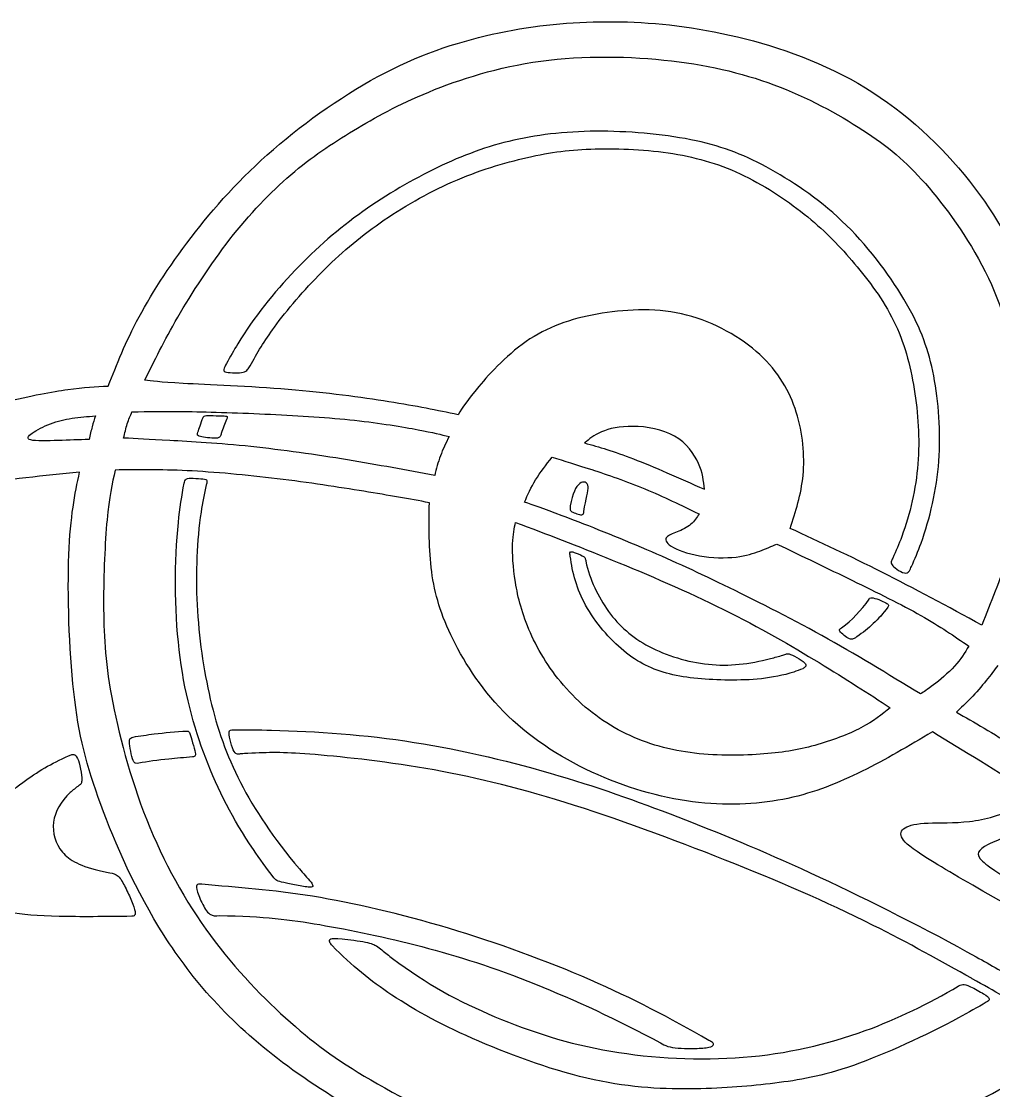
# Model space of a CAD drawing. Header units: millimetres. Extents: x -133 to 101, y -125 to 127.
# Drawn here: x -52.04 to -26.29, y -57.85 to -29.54 of the extents above; entities that cross this region are included whole.
import ezdxf

# ---------------------------------------------------------------- set-up
doc = ezdxf.new("R2010")
doc.units = ezdxf.units.MM
doc.header["$MEASUREMENT"] = 0
doc.layers.add('DV1_Layer_1', color=7, linetype='Continuous')

msp = doc.modelspace()

# ---------------------------------------------------------------- linework, layer by layer
at = {"layer": 'DV1_Layer_1', "color": 5, "linetype": 'Continuous'}
for points, knots in [([(-49.738, -39.195), (-49.511, -38.62), (-49.285, -38.044), (-48.552, -36.683), (-48.046, -35.899), (-47.431, -35.114), (-46.816, -34.329), (-46.092, -33.544), (-45.199, -32.789), (-44.304, -32.035), (-43.24, -31.311), (-42.207, -30.801), (-41.173, -30.29), (-40.17, -29.994), (-39.207, -29.806), (-38.243, -29.619), (-37.318, -29.54), (-36.355, -29.549), (-35.391, -29.558), (-34.388, -29.654), (-33.285, -29.902), (-32.181, -30.151), (-30.978, -30.552), (-29.892, -31.18), (-28.806, -31.808), (-27.838, -32.663), (-27.075, -33.592), (-26.311, -34.52), (-25.753, -35.523), (-24.977, -37.381), (-24.759, -38.236), (-24.667, -39.3), (-24.576, -40.364), (-24.611, -41.637), (-24.785, -42.71), (-24.96, -43.783), (-25.274, -44.655), (-25.47, -45.165), (-25.666, -45.676), (-25.745, -45.824), (-25.823, -45.972)], [7.5405405, 7.5405405, 7.5405405, 7.5405405, 7.5675676, 7.5675676, 7.5945946, 7.5945946, 7.5945946, 7.6216216, 7.6216216, 7.6216216, 7.6486486, 7.6486486, 7.6486486, 7.6756757, 7.6756757, 7.6756757, 7.7027027, 7.7027027, 7.7027027, 7.7297297, 7.7297297, 7.7297297, 7.7567568, 7.7567568, 7.7567568, 7.7837838, 7.7837838, 7.7837838, 7.8108108, 7.8108108, 7.8378378, 7.8378378, 7.8378378, 7.8648649, 7.8648649, 7.8648649, 7.8918919, 7.8918919, 7.8918919, 7.9189189, 7.9189189, 7.9189189, 7.9189189]), ([(-48.77, -39.038), (-48.517, -38.524), (-48.264, -38.009), (-47.523, -36.736), (-47.034, -35.977), (-46.515, -35.31), (-45.997, -34.643), (-45.447, -34.067), (-44.902, -33.6), (-44.357, -33.134), (-43.816, -32.776), (-43.243, -32.429), (-42.67, -32.081), (-42.064, -31.744), (-41.25, -31.41), (-40.435, -31.076), (-39.413, -30.745), (-37.149, -30.437), (-35.908, -30.46), (-34.824, -30.586), (-33.741, -30.712), (-32.815, -30.942), (-31.947, -31.282), (-31.079, -31.622), (-30.27, -32.073), (-29.634, -32.499), (-28.998, -32.924), (-28.536, -33.326), (-28.003, -33.949), (-27.471, -34.573), (-26.87, -35.419), (-25.997, -37.25), (-25.727, -38.236), (-25.609, -39.217), (-25.492, -40.198), (-25.527, -41.175), (-25.596, -41.925), (-25.666, -42.675), (-25.771, -43.199), (-25.945, -43.761), (-26.12, -44.324), (-26.364, -44.926), (-26.608, -45.527)], [1, 1, 1, 1, 1.0333333, 1.0333333, 1.0666667, 1.0666667, 1.0666667, 1.1, 1.1, 1.1, 1.1333333, 1.1333333, 1.1333333, 1.1666667, 1.1666667, 1.1666667, 1.2, 1.2, 1.2333333, 1.2333333, 1.2333333, 1.2666667, 1.2666667, 1.2666667, 1.3, 1.3, 1.3, 1.3333333, 1.3333333, 1.3333333, 1.3666667, 1.3666667, 1.4, 1.4, 1.4, 1.4333333, 1.4333333, 1.4333333, 1.4666667, 1.4666667, 1.4666667, 1.5, 1.5, 1.5, 1.5]), ([(-28.471, -43.976), (-28.381, -43.78), (-28.295, -43.572), (-28.217, -43.356), (-27.977, -42.693), (-27.803, -41.951), (-27.746, -41.18), (-27.69, -40.408), (-27.751, -39.605), (-28.012, -38.245), (-28.213, -37.686), (-28.597, -37.019), (-28.98, -36.352), (-29.547, -35.576), (-30.188, -34.943), (-30.829, -34.311), (-31.545, -33.823), (-32.194, -33.461), (-32.844, -33.099), (-33.428, -32.863), (-34.174, -32.702), (-34.92, -32.541), (-36.734, -32.366), (-38.286, -32.523), (-38.997, -32.685), (-39.708, -32.846), (-40.354, -33.09), (-41.016, -33.408), (-41.679, -33.727), (-42.36, -34.119), (-42.996, -34.573), (-43.633, -35.026), (-44.226, -35.541), (-44.789, -36.13), (-45.351, -36.718), (-45.883, -37.381), (-46.306, -38.075), (-46.412, -38.248), (-46.51, -38.422), (-46.603, -38.599)], [1, 1, 1, 1, 1.133333, 1.133333, 1.133333, 1.2, 1.2, 1.2, 1.266667, 1.266667, 1.333333, 1.333333, 1.333333, 1.4, 1.4, 1.4, 1.466667, 1.466667, 1.466667, 1.533333, 1.533333, 1.533333, 1.6, 1.666667, 1.666667, 1.666667, 1.733333, 1.733333, 1.733333, 1.8, 1.8, 1.8, 1.866667, 1.866667, 1.866667, 1.933333, 1.933333, 1.933333, 2, 2, 2, 2]), ([(-45.98, -38.662), (-45.799, -38.319), (-45.602, -37.999), (-45.338, -37.638), (-45.002, -37.181), (-44.557, -36.657), (-44.086, -36.182), (-43.615, -35.707), (-43.118, -35.279), (-42.538, -34.874), (-41.958, -34.468), (-41.295, -34.084), (-40.62, -33.788), (-39.944, -33.491), (-39.255, -33.282), (-38.64, -33.142), (-38.025, -33.003), (-37.484, -32.933), (-36.843, -32.916), (-36.202, -32.898), (-35.461, -32.933), (-34.785, -33.042), (-34.109, -33.151), (-33.498, -33.334), (-32.295, -33.919), (-31.702, -34.32), (-31.217, -34.717), (-30.733, -35.114), (-30.358, -35.506), (-29.979, -35.955), (-29.6, -36.404), (-29.216, -36.91), (-28.941, -37.468), (-28.666, -38.027), (-28.501, -38.637), (-28.396, -39.278), (-28.291, -39.919), (-28.248, -40.591), (-28.3, -41.254), (-28.352, -41.917), (-28.501, -42.571), (-28.727, -43.181), (-28.8, -43.376), (-28.881, -43.567), (-28.966, -43.751)], [3, 3, 3, 3, 3.125, 3.125, 3.125, 3.1875, 3.1875, 3.1875, 3.25, 3.25, 3.25, 3.3125, 3.3125, 3.3125, 3.375, 3.375, 3.375, 3.4375, 3.4375, 3.4375, 3.5, 3.5, 3.5, 3.5625, 3.5625, 3.625, 3.625, 3.625, 3.6875, 3.6875, 3.6875, 3.75, 3.75, 3.75, 3.8125, 3.8125, 3.8125, 3.875, 3.875, 3.875, 3.9375, 3.9375, 3.9375, 4, 4, 4, 4]), ([(-31.684, -42.963), (-31.536, -42.518), (-31.388, -42.074), (-31.34, -41.555), (-31.292, -41.036), (-31.344, -40.443), (-31.518, -39.889), (-31.693, -39.335), (-31.989, -38.82), (-32.486, -38.362), (-32.984, -37.905), (-33.681, -37.503), (-34.423, -37.316), (-35.164, -37.128), (-35.949, -37.154), (-36.66, -37.268), (-37.371, -37.381), (-38.644, -37.782), (-39.621, -38.846), (-39.926, -39.208), (-40.231, -39.57), (-40.354, -39.762), (-40.476, -39.954)], [1.5666667, 1.5666667, 1.5666667, 1.5666667, 1.6, 1.6, 1.6, 1.6333333, 1.6333333, 1.6333333, 1.6666667, 1.6666667, 1.6666667, 1.7, 1.7, 1.7, 1.7333333, 1.7333333, 1.7333333, 1.7666667, 1.8, 1.8, 1.8, 1.8333333, 1.8333333, 1.8333333, 1.8333333]), ([(-46.603, -38.599), (-46.637, -38.659), (-46.671, -38.718), (-46.677, -38.758), (-46.684, -38.797), (-46.663, -38.817), (-46.609, -38.828), (-46.555, -38.839), (-46.468, -38.841), (-46.384, -38.842), (-46.3, -38.843), (-46.219, -38.843), (-46.163, -38.83), (-46.107, -38.817), (-46.075, -38.791), (-46.049, -38.761), (-46.022, -38.731), (-46.001, -38.696), (-45.98, -38.662)], [2, 2, 2, 2, 2.142857, 2.142857, 2.142857, 2.285714, 2.285714, 2.285714, 2.428571, 2.428571, 2.428571, 2.571429, 2.571429, 2.571429, 2.714286, 2.714286, 2.714286, 3, 3, 3, 3]), ([(-40.476, -39.954), (-41.025, -39.841), (-41.575, -39.727), (-42.307, -39.61), (-43.04, -39.492), (-43.956, -39.37), (-44.972, -39.287), (-45.988, -39.204), (-47.104, -39.16), (-47.754, -39.126), (-48.404, -39.091), (-48.587, -39.065), (-48.77, -39.038)], [0.8333333, 0.8333333, 0.8333333, 0.8333333, 0.8666667, 0.8666667, 0.8666667, 0.9, 0.9, 0.9, 0.9333333, 0.9333333, 0.9333333, 1, 1, 1, 1]), ([(-50.497, -41.472), (-51.439, -41.568), (-52.381, -41.664), (-53.362, -41.825), (-54.343, -41.986), (-55.364, -42.213), (-57.056, -42.667), (-57.727, -42.893), (-58.181, -43.024), (-58.634, -43.155), (-58.87, -43.19), (-59.018, -43.125), (-59.166, -43.059), (-59.227, -42.893), (-59.04, -42.649), (-58.852, -42.405), (-58.416, -42.082), (-57.753, -41.69), (-57.091, -41.297), (-56.201, -40.835), (-55.25, -40.464), (-54.3, -40.094), (-53.288, -39.815), (-52.52, -39.627), (-51.753, -39.44), (-51.23, -39.344), (-50.807, -39.287), (-50.384, -39.23), (-50.061, -39.213), (-49.738, -39.195)], [7.2702703, 7.2702703, 7.2702703, 7.2702703, 7.2972973, 7.2972973, 7.2972973, 7.3243243, 7.3243243, 7.3513514, 7.3513514, 7.3513514, 7.3783784, 7.3783784, 7.3783784, 7.4054054, 7.4054054, 7.4054054, 7.4324324, 7.4324324, 7.4324324, 7.4594595, 7.4594595, 7.4594595, 7.4864865, 7.4864865, 7.4864865, 7.5135135, 7.5135135, 7.5135135, 7.5405405, 7.5405405, 7.5405405, 7.5405405]), ([(-49.33, -40.571), (-49.3, -40.441), (-49.269, -40.31), (-49.233, -40.195), (-49.196, -40.079), (-49.152, -39.979), (-49.109, -39.879)], [1.4285714, 1.4285714, 1.4285714, 1.4285714, 1.5, 1.5, 1.5, 1.5714286, 1.5714286, 1.5714286, 1.5714286]), ([(-49.109, -39.879), (-48.678, -39.871), (-48.247, -39.862), (-47.633, -39.871), (-47.02, -39.879), (-46.223, -39.905), (-45.442, -39.942), (-44.661, -39.979), (-43.895, -40.027), (-43.214, -40.101), (-42.533, -40.175), (-41.937, -40.275), (-41.534, -40.351), (-41.132, -40.428), (-40.923, -40.48), (-40.714, -40.532)], [0.5714286, 0.5714286, 0.5714286, 0.5714286, 0.6428571, 0.6428571, 0.6428571, 0.7142857, 0.7142857, 0.7142857, 0.7857143, 0.7857143, 0.7857143, 0.8571429, 0.8571429, 0.8571429, 1, 1, 1, 1]), ([(-50.244, -40.61), (-50.51, -40.619), (-50.775, -40.628), (-51.062, -40.636), (-51.35, -40.645), (-51.659, -40.654), (-51.787, -40.623), (-51.915, -40.593), (-51.863, -40.523), (-51.748, -40.441), (-51.633, -40.358), (-51.454, -40.262), (-51.269, -40.193), (-51.084, -40.123), (-50.893, -40.079), (-50.693, -40.049), (-50.492, -40.019), (-50.283, -40.001), (-50.075, -39.984)], [0.2222222, 0.2222222, 0.2222222, 0.2222222, 0.3333333, 0.3333333, 0.3333333, 0.4444444, 0.4444444, 0.4444444, 0.5555556, 0.5555556, 0.5555556, 0.6666667, 0.6666667, 0.6666667, 0.7777778, 0.7777778, 0.7777778, 1, 1, 1, 1]), ([(-50.075, -39.984), (-50.105, -40.075), (-50.136, -40.166), (-50.164, -40.271), (-50.192, -40.375), (-50.218, -40.493), (-50.244, -40.61)], [1, 1, 1, 1, 1.1111111, 1.1111111, 1.1111111, 1.2222222, 1.2222222, 1.2222222, 1.2222222]), ([(-47.364, -40.42), (-47.345, -40.362), (-47.325, -40.304), (-47.305, -40.246), (-47.28, -40.174), (-47.254, -40.102), (-47.228, -40.03)], [3, 3, 3, 3, 3.333333, 3.333333, 3.333333, 4, 4, 4, 4]), ([(-47.228, -40.03), (-47.218, -40.011), (-47.208, -39.991), (-47.168, -39.982), (-47.127, -39.973), (-47.056, -39.975), (-46.96, -39.978), (-46.863, -39.98), (-46.741, -39.983), (-46.672, -39.988), (-46.602, -39.992), (-46.586, -39.998), (-46.584, -40.013), (-46.583, -40.028), (-46.595, -40.053), (-46.608, -40.078)], [0, 0, 0, 0, 0.166667, 0.166667, 0.166667, 0.333333, 0.333333, 0.333333, 0.5, 0.5, 0.5, 0.666667, 0.666667, 0.666667, 1, 1, 1, 1]), ([(-46.743, -40.448), (-46.752, -40.478), (-46.76, -40.509), (-46.776, -40.531), (-46.791, -40.552), (-46.813, -40.566), (-46.848, -40.573), (-46.882, -40.579), (-46.93, -40.58), (-46.996, -40.575), (-47.063, -40.57), (-47.149, -40.56), (-47.215, -40.548), (-47.28, -40.537), (-47.324, -40.524), (-47.348, -40.512), (-47.373, -40.5), (-47.378, -40.489), (-47.377, -40.473), (-47.376, -40.458), (-47.37, -40.439), (-47.364, -40.42)], [2, 2, 2, 2, 2.25, 2.25, 2.25, 2.375, 2.375, 2.375, 2.5, 2.5, 2.5, 2.625, 2.625, 2.625, 2.75, 2.75, 2.75, 2.875, 2.875, 2.875, 3, 3, 3, 3]), ([(-33.951, -41.929), (-33.973, -41.711), (-33.995, -41.494), (-34.221, -40.989), (-34.426, -40.702), (-34.741, -40.521), (-35.057, -40.341), (-35.483, -40.267), (-35.838, -40.262), (-36.192, -40.258), (-36.475, -40.323), (-36.678, -40.408), (-36.88, -40.493), (-37.002, -40.597), (-37.124, -40.702)], [0.25, 0.25, 0.25, 0.25, 0.375, 0.375, 0.5, 0.5, 0.5, 0.625, 0.625, 0.625, 0.75, 0.75, 0.75, 1, 1, 1, 1]), ([(-41.093, -41.563), (-41.837, -41.424), (-42.581, -41.285), (-43.403, -41.15), (-44.226, -41.015), (-45.127, -40.885), (-45.96, -40.798), (-46.793, -40.71), (-47.559, -40.667), (-48.11, -40.636), (-48.66, -40.606), (-48.995, -40.589), (-49.33, -40.571)], [1.1428571, 1.1428571, 1.1428571, 1.1428571, 1.2142857, 1.2142857, 1.2142857, 1.2857143, 1.2857143, 1.2857143, 1.3571429, 1.3571429, 1.3571429, 1.4285714, 1.4285714, 1.4285714, 1.4285714]), ([(-40.714, -40.532), (-40.797, -40.702), (-40.879, -40.871), (-40.942, -41.043), (-41.006, -41.215), (-41.049, -41.389), (-41.093, -41.563)], [1, 1, 1, 1, 1.0714286, 1.0714286, 1.0714286, 1.1428571, 1.1428571, 1.1428571, 1.1428571]), ([(-37.124, -40.702), (-36.741, -40.811), (-36.358, -40.919), (-35.829, -41.124), (-35.3, -41.328), (-34.626, -41.629), (-33.951, -41.929)], [1, 1, 1, 1, 1.125, 1.125, 1.125, 1.25, 1.25, 1.25, 1.25]), ([(-38.717, -42.268), (-38.63, -42.073), (-38.542, -41.877), (-38.421, -41.679), (-38.299, -41.481), (-38.142, -41.28), (-37.985, -41.08)], [1.76, 1.76, 1.76, 1.76, 1.8, 1.8, 1.8, 1.84, 1.84, 1.84, 1.84]), ([(-37.985, -41.08), (-37.668, -41.176), (-37.35, -41.272), (-36.937, -41.407), (-36.523, -41.542), (-36.014, -41.716), (-35.525, -41.918), (-35.035, -42.12), (-34.565, -42.351), (-34.095, -42.582)], [0.84, 0.84, 0.84, 0.84, 0.88, 0.88, 0.88, 0.92, 0.92, 0.92, 1, 1, 1, 1]), ([(-24.003, -57.562), (-24.813, -58.152), (-25.662, -58.676), (-26.638, -59.151), (-27.733, -59.683), (-28.989, -60.154), (-30.306, -60.463), (-31.623, -60.773), (-33.001, -60.921), (-36.202, -60.817), (-38.025, -60.564), (-39.896, -59.905), (-41.766, -59.247), (-43.685, -58.183), (-45.12, -57.101), (-46.555, -56.02), (-47.505, -54.921), (-48.255, -53.743), (-49.006, -52.566), (-49.555, -51.31), (-49.934, -50.276), (-50.314, -49.243), (-50.523, -48.432), (-50.65, -47.294), (-50.776, -46.155), (-50.82, -44.69), (-50.78, -43.665), (-50.741, -42.64), (-50.619, -42.056), (-50.497, -41.472)], [7, 7, 7, 7, 7.027027, 7.027027, 7.027027, 7.0540541, 7.0540541, 7.0540541, 7.0810811, 7.0810811, 7.1081081, 7.1081081, 7.1081081, 7.1351351, 7.1351351, 7.1351351, 7.1621622, 7.1621622, 7.1621622, 7.1891892, 7.1891892, 7.1891892, 7.2162162, 7.2162162, 7.2162162, 7.2432432, 7.2432432, 7.2432432, 7.2702703, 7.2702703, 7.2702703, 7.2702703]), ([(-49.555, -41.419), (-49.633, -41.777), (-49.712, -42.135), (-49.769, -42.736), (-49.825, -43.338), (-49.86, -44.184), (-49.86, -45.737), (-49.825, -46.443), (-49.651, -47.398), (-49.476, -48.353), (-49.163, -49.557), (-48.718, -50.678), (-48.273, -51.798), (-47.697, -52.836), (-47.03, -53.743), (-46.363, -54.65), (-45.604, -55.427), (-44.911, -56.041), (-44.217, -56.656), (-43.589, -57.11), (-42.604, -57.672), (-41.618, -58.235), (-40.275, -58.907), (-38.919, -59.312), (-37.563, -59.718), (-36.193, -59.857), (-34.815, -59.87), (-33.437, -59.883), (-32.05, -59.77), (-30.903, -59.574), (-29.757, -59.378), (-28.85, -59.098), (-27.912, -58.697), (-26.974, -58.296), (-26.006, -57.773), (-25.147, -57.223), (-24.952, -57.098), (-24.762, -56.972), (-24.577, -56.844)], [5.5806452, 5.5806452, 5.5806452, 5.5806452, 5.6129032, 5.6129032, 5.6129032, 5.6451613, 5.6451613, 5.6774194, 5.6774194, 5.6774194, 5.7096774, 5.7096774, 5.7096774, 5.7419355, 5.7419355, 5.7419355, 5.7741935, 5.7741935, 5.7741935, 5.8064516, 5.8064516, 5.8064516, 5.8387097, 5.8387097, 5.8387097, 5.8709677, 5.8709677, 5.8709677, 5.9032258, 5.9032258, 5.9032258, 5.9354839, 5.9354839, 5.9354839, 5.9677419, 5.9677419, 5.9677419, 6, 6, 6, 6]), ([(-41.234, -42.283), (-41.766, -42.187), (-42.298, -42.091), (-42.966, -41.982), (-43.633, -41.873), (-44.435, -41.751), (-45.26, -41.65), (-46.084, -41.55), (-46.93, -41.472), (-47.649, -41.437), (-48.369, -41.402), (-48.962, -41.411), (-49.555, -41.419)], [5.4516129, 5.4516129, 5.4516129, 5.4516129, 5.483871, 5.483871, 5.483871, 5.516129, 5.516129, 5.516129, 5.5483871, 5.5483871, 5.5483871, 5.5806452, 5.5806452, 5.5806452, 5.5806452]), ([(-45.354, -52.214), (-45.543, -51.965), (-45.725, -51.713), (-45.892, -51.467), (-46.441, -50.656), (-47.226, -49.138), (-47.732, -47.272), (-47.859, -46.177), (-47.985, -45.083), (-47.985, -43.827), (-47.88, -42.806), (-47.842, -42.432), (-47.79, -42.09), (-47.726, -41.77)], [3, 3, 3, 3, 3.166667, 3.166667, 3.166667, 3.333333, 3.5, 3.5, 3.5, 3.666667, 3.666667, 3.666667, 4, 4, 4, 4]), ([(-47.726, -41.77), (-47.716, -41.726), (-47.706, -41.682), (-47.67, -41.659), (-47.634, -41.636), (-47.572, -41.634), (-47.487, -41.636), (-47.403, -41.638), (-47.296, -41.645), (-47.229, -41.654), (-47.163, -41.663), (-47.136, -41.675), (-47.127, -41.695), (-47.118, -41.715), (-47.126, -41.742), (-47.131, -41.763), (-47.136, -41.783), (-47.139, -41.797), (-47.142, -41.811)], [0, 0, 0, 0, 0.142857, 0.142857, 0.142857, 0.285714, 0.285714, 0.285714, 0.428571, 0.428571, 0.428571, 0.571429, 0.571429, 0.571429, 0.714286, 0.714286, 0.714286, 1, 1, 1, 1]), ([(-47.142, -41.811), (-47.195, -42.041), (-47.241, -42.281), (-47.279, -42.531), (-47.392, -43.286), (-47.427, -44.132), (-47.383, -44.987), (-47.34, -45.841), (-47.218, -46.705), (-47.034, -47.485), (-46.851, -48.266), (-46.607, -48.964), (-46.236, -49.688), (-45.866, -50.412), (-45.369, -51.162), (-44.675, -51.977), (-44.576, -52.093), (-44.473, -52.211), (-44.367, -52.329)], [1, 1, 1, 1, 1.142857, 1.142857, 1.142857, 1.285714, 1.285714, 1.285714, 1.428571, 1.428571, 1.428571, 1.571429, 1.571429, 1.571429, 1.714286, 1.714286, 1.714286, 2, 2, 2, 2]), ([(-37.143, -42.514), (-37.098, -42.169), (-37.017, -41.978), (-37.03, -41.86), (-37.044, -41.742), (-37.15, -41.698), (-37.252, -41.773), (-37.353, -41.847), (-37.449, -42.039), (-37.502, -42.37)], [1, 1, 1, 1, 1.5, 1.5, 1.5, 1.75, 1.75, 1.75, 2, 2, 2, 2]), ([(-27.916, -48.353), (-28.536, -48.72), (-29.155, -49.086), (-29.778, -49.395), (-30.402, -49.705), (-31.03, -49.958), (-31.741, -50.111), (-32.452, -50.263), (-33.245, -50.316), (-34.104, -50.22), (-34.963, -50.124), (-35.888, -49.88), (-36.769, -49.491), (-37.65, -49.103), (-38.487, -48.571), (-39.146, -47.935), (-39.804, -47.298), (-40.284, -46.557), (-40.606, -45.907), (-40.929, -45.257), (-41.095, -44.699), (-41.173, -44.11), (-41.252, -43.521), (-41.243, -42.902), (-41.234, -42.283)], [5.1935484, 5.1935484, 5.1935484, 5.1935484, 5.2258065, 5.2258065, 5.2258065, 5.2580645, 5.2580645, 5.2580645, 5.2903226, 5.2903226, 5.2903226, 5.3225806, 5.3225806, 5.3225806, 5.3548387, 5.3548387, 5.3548387, 5.3870968, 5.3870968, 5.3870968, 5.4193548, 5.4193548, 5.4193548, 5.4516129, 5.4516129, 5.4516129, 5.4516129]), ([(-28.233, -47.347), (-29.095, -46.82), (-29.956, -46.294), (-30.846, -45.8), (-31.736, -45.306), (-32.655, -44.845), (-33.44, -44.464), (-34.226, -44.083), (-34.878, -43.783), (-35.618, -43.469), (-36.358, -43.156), (-37.185, -42.83), (-37.716, -42.627), (-38.247, -42.425), (-38.482, -42.347), (-38.717, -42.268)], [1.56, 1.56, 1.56, 1.56, 1.6, 1.6, 1.6, 1.64, 1.64, 1.64, 1.68, 1.68, 1.68, 1.72, 1.72, 1.72, 1.76, 1.76, 1.76, 1.76]), ([(-37.502, -42.37), (-37.507, -42.407), (-37.512, -42.444), (-37.505, -42.472), (-37.498, -42.499), (-37.478, -42.516), (-37.438, -42.535), (-37.398, -42.554), (-37.338, -42.573), (-37.293, -42.586), (-37.248, -42.599), (-37.217, -42.606), (-37.195, -42.602), (-37.172, -42.598), (-37.156, -42.584), (-37.149, -42.568), (-37.142, -42.551), (-37.142, -42.533), (-37.143, -42.514)], [0, 0, 0, 0, 0.142857, 0.142857, 0.142857, 0.285714, 0.285714, 0.285714, 0.428571, 0.428571, 0.428571, 0.571429, 0.571429, 0.571429, 0.714286, 0.714286, 0.714286, 1, 1, 1, 1]), ([(-34.095, -42.582), (-34.152, -42.677), (-34.208, -42.773), (-34.308, -42.856), (-34.408, -42.939), (-34.552, -43.008), (-34.8, -43.108), (-34.904, -43.139), (-34.95, -43.195), (-34.996, -43.252), (-34.983, -43.335), (-34.835, -43.43), (-34.687, -43.526), (-34.404, -43.635), (-34.08, -43.691), (-33.756, -43.748), (-33.39, -43.752), (-33.114, -43.722), (-32.837, -43.691), (-32.65, -43.626), (-32.485, -43.563), (-32.319, -43.5), (-32.176, -43.439), (-32.032, -43.378)], [1, 1, 1, 1, 1.04, 1.04, 1.04, 1.08, 1.08, 1.12, 1.12, 1.12, 1.16, 1.16, 1.16, 1.2, 1.2, 1.2, 1.24, 1.24, 1.24, 1.28, 1.28, 1.28, 1.32, 1.32, 1.32, 1.32]), ([(-29.03, -47.712), (-29.251, -47.891), (-29.473, -48.069), (-29.807, -48.243), (-30.14, -48.417), (-30.585, -48.587), (-31.031, -48.709), (-31.477, -48.831), (-31.924, -48.905), (-32.479, -48.944), (-33.033, -48.983), (-33.695, -48.987), (-34.33, -48.9), (-34.965, -48.813), (-35.575, -48.635), (-36.132, -48.348), (-36.689, -48.061), (-37.193, -47.665), (-37.607, -47.203), (-38.02, -46.742), (-38.342, -46.215), (-38.56, -45.728), (-38.777, -45.241), (-38.891, -44.792), (-38.956, -44.39), (-39.021, -43.987), (-39.039, -43.63), (-39.03, -43.374), (-39.021, -43.117), (-38.986, -42.96), (-38.952, -42.804)], [0.2666667, 0.2666667, 0.2666667, 0.2666667, 0.3333333, 0.3333333, 0.3333333, 0.4, 0.4, 0.4, 0.4666667, 0.4666667, 0.4666667, 0.5333333, 0.5333333, 0.5333333, 0.6, 0.6, 0.6, 0.6666667, 0.6666667, 0.6666667, 0.7333333, 0.7333333, 0.7333333, 0.8, 0.8, 0.8, 0.8666667, 0.8666667, 0.8666667, 1, 1, 1, 1]), ([(-38.952, -42.804), (-38.138, -43.113), (-37.324, -43.422), (-36.391, -43.802), (-35.457, -44.183), (-34.404, -44.636), (-33.449, -45.11), (-32.494, -45.584), (-31.636, -46.08), (-30.916, -46.518), (-30.196, -46.955), (-29.613, -47.334), (-29.03, -47.712)], [1, 1, 1, 1, 1.0666667, 1.0666667, 1.0666667, 1.1333333, 1.1333333, 1.1333333, 1.2, 1.2, 1.2, 1.2666667, 1.2666667, 1.2666667, 1.2666667]), ([(-26.608, -45.527), (-27.506, -45.039), (-28.405, -44.551), (-30.097, -43.696), (-30.89, -43.329), (-31.684, -42.963)], [1.5, 1.5, 1.5, 1.5, 1.53333333, 1.53333333, 1.56666667, 1.56666667, 1.56666667, 1.56666667]), ([(-37.503, -43.698), (-37.508, -43.681), (-37.513, -43.663), (-37.514, -43.643), (-37.515, -43.623), (-37.511, -43.6), (-37.497, -43.588), (-37.483, -43.577), (-37.458, -43.577), (-37.398, -43.598), (-37.338, -43.618), (-37.244, -43.659), (-37.19, -43.686), (-37.136, -43.714), (-37.121, -43.727), (-37.112, -43.75), (-37.102, -43.772), (-37.097, -43.804), (-37.092, -43.835)], [3, 3, 3, 3, 3.285714, 3.285714, 3.285714, 3.428571, 3.428571, 3.428571, 3.571429, 3.571429, 3.571429, 3.714286, 3.714286, 3.714286, 3.857143, 3.857143, 3.857143, 4, 4, 4, 4]), ([(-32.032, -43.378), (-31.362, -43.7), (-30.692, -44.022), (-30.035, -44.342), (-29.378, -44.662), (-28.734, -44.98), (-28.222, -45.269), (-27.711, -45.558), (-27.332, -45.819), (-26.954, -46.08)], [1.32, 1.32, 1.32, 1.32, 1.36, 1.36, 1.36, 1.4, 1.4, 1.4, 1.44, 1.44, 1.44, 1.44]), ([(-31.349, -46.678), (-31.428, -46.71), (-31.508, -46.739), (-31.588, -46.766), (-32.146, -46.949), (-32.739, -46.984), (-33.873, -46.975), (-34.414, -46.932), (-34.872, -46.818), (-35.33, -46.705), (-35.705, -46.522), (-36.084, -46.208), (-36.464, -45.894), (-36.847, -45.449), (-37.096, -45), (-37.333, -44.571), (-37.447, -44.139), (-37.503, -43.698)], [6, 6, 6, 6, 6.142857, 6.142857, 6.142857, 6.285714, 6.285714, 6.428571, 6.428571, 6.428571, 6.571429, 6.571429, 6.571429, 6.714286, 6.714286, 6.714286, 7, 7, 7, 7]), ([(-37.092, -43.835), (-36.987, -44.315), (-36.769, -44.777), (-36.211, -45.545), (-35.871, -45.85), (-35.417, -46.09), (-34.963, -46.33), (-34.397, -46.504), (-33.847, -46.561), (-33.298, -46.618), (-32.766, -46.557), (-32.199, -46.41), (-32.091, -46.382), (-31.982, -46.351), (-31.874, -46.318)], [4, 4, 4, 4, 4.166667, 4.166667, 4.333333, 4.333333, 4.333333, 4.5, 4.5, 4.5, 4.666667, 4.666667, 4.666667, 5, 5, 5, 5]), ([(-28.966, -43.751), (-28.984, -43.785), (-29.003, -43.819), (-29.008, -43.846), (-29.014, -43.873), (-29.008, -43.894), (-28.984, -43.926), (-28.96, -43.958), (-28.919, -44), (-28.858, -44.044), (-28.796, -44.088), (-28.714, -44.133), (-28.655, -44.144), (-28.597, -44.155), (-28.563, -44.132), (-28.539, -44.108), (-28.516, -44.083), (-28.504, -44.055), (-28.495, -44.033), (-28.485, -44.011), (-28.478, -43.993), (-28.471, -43.976)], [0, 0, 0, 0, 0.125, 0.125, 0.125, 0.25, 0.25, 0.25, 0.375, 0.375, 0.375, 0.5, 0.5, 0.5, 0.625, 0.625, 0.625, 0.75, 0.75, 0.75, 1, 1, 1, 1]), ([(-29.59, -44.836), (-29.583, -44.821), (-29.576, -44.806), (-29.545, -44.802), (-29.514, -44.799), (-29.459, -44.807), (-29.321, -44.854), (-29.239, -44.892), (-29.13, -44.946), (-29.103, -44.962), (-29.089, -44.976), (-29.075, -44.99), (-29.073, -45.002), (-29.076, -45.014), (-29.079, -45.027), (-29.087, -45.04), (-29.094, -45.053)], [5, 5, 5, 5, 5.142857, 5.142857, 5.142857, 5.285714, 5.285714, 5.428571, 5.428571, 5.571429, 5.571429, 5.571429, 5.714286, 5.714286, 5.714286, 6, 6, 6, 6]), ([(-29.913, -45.836), (-29.937, -45.851), (-29.962, -45.866), (-29.989, -45.88), (-30.016, -45.894), (-30.046, -45.906), (-30.084, -45.898), (-30.122, -45.891), (-30.169, -45.865), (-30.217, -45.828), (-30.266, -45.791), (-30.316, -45.743), (-30.345, -45.709), (-30.373, -45.676), (-30.379, -45.657), (-30.371, -45.641), (-30.363, -45.625), (-30.341, -45.611), (-30.319, -45.597)], [3, 3, 3, 3, 3.285714, 3.285714, 3.285714, 3.428571, 3.428571, 3.428571, 3.571429, 3.571429, 3.571429, 3.714286, 3.714286, 3.714286, 3.857143, 3.857143, 3.857143, 4, 4, 4, 4]), ([(-26.954, -46.08), (-27.058, -46.255), (-27.163, -46.429), (-27.33, -46.611), (-27.498, -46.794), (-27.728, -46.986), (-27.889, -47.11), (-28.05, -47.234), (-28.142, -47.29), (-28.233, -47.347)], [1.44, 1.44, 1.44, 1.44, 1.48, 1.48, 1.48, 1.52, 1.52, 1.52, 1.56, 1.56, 1.56, 1.56]), ([(-31.874, -46.318), (-31.838, -46.305), (-31.803, -46.293), (-31.775, -46.286), (-31.747, -46.278), (-31.727, -46.277), (-31.67, -46.299), (-31.613, -46.322), (-31.519, -46.369), (-31.442, -46.417), (-31.364, -46.464), (-31.303, -46.512), (-31.278, -46.548), (-31.253, -46.584), (-31.264, -46.608), (-31.282, -46.627), (-31.3, -46.647), (-31.324, -46.662), (-31.349, -46.678)], [5, 5, 5, 5, 5.142857, 5.142857, 5.142857, 5.285714, 5.285714, 5.285714, 5.428571, 5.428571, 5.428571, 5.571429, 5.571429, 5.571429, 5.714286, 5.714286, 5.714286, 6, 6, 6, 6]), ([(-26.183, -46.59), (-26.275, -46.716), (-26.366, -46.842), (-26.488, -46.992), (-26.61, -47.142), (-26.762, -47.316), (-26.899, -47.46), (-27.036, -47.604), (-27.158, -47.717), (-27.28, -47.83)], [9.2142857, 9.2142857, 9.2142857, 9.2142857, 9.2857143, 9.2857143, 9.2857143, 9.3571429, 9.3571429, 9.3571429, 9.4285714, 9.4285714, 9.4285714, 9.4285714]), ([(-27.28, -47.83), (-26.806, -48.1), (-26.331, -48.37), (-25.692, -48.779), (-25.052, -49.188), (-24.247, -49.736), (-23.483, -50.276), (-22.72, -50.815), (-21.997, -51.346), (-21.429, -51.779), (-20.861, -52.212), (-20.448, -52.547), (-20.034, -52.882)], [9.4285714, 9.4285714, 9.4285714, 9.4285714, 9.5, 9.5, 9.5, 9.5714286, 9.5714286, 9.5714286, 9.6428571, 9.6428571, 9.6428571, 9.7142857, 9.7142857, 9.7142857, 9.7142857]), ([(-49.079, -48.489), (-48.902, -48.458), (-48.715, -48.429), (-48.517, -48.406), (-48.245, -48.373), (-47.954, -48.347), (-47.645, -48.329)], [4, 4, 4, 4, 4.333333, 4.333333, 4.333333, 5, 5, 5, 5]), ([(-47.645, -48.329), (-47.627, -48.329), (-47.609, -48.328), (-47.589, -48.364), (-47.57, -48.4), (-47.55, -48.472), (-47.524, -48.565), (-47.497, -48.657), (-47.465, -48.769), (-47.445, -48.844), (-47.426, -48.919), (-47.42, -48.957), (-47.432, -48.979), (-47.444, -49.001), (-47.474, -49.008), (-47.504, -49.015)], [5, 5, 5, 5, 5.166667, 5.166667, 5.166667, 5.333333, 5.333333, 5.333333, 5.5, 5.5, 5.5, 5.666667, 5.666667, 5.666667, 6, 6, 6, 6]), ([(-46.214, -48.932), (-46.249, -48.936), (-46.284, -48.941), (-46.315, -48.937), (-46.346, -48.934), (-46.372, -48.922), (-46.403, -48.872), (-46.433, -48.821), (-46.469, -48.73), (-46.521, -48.54), (-46.537, -48.439), (-46.538, -48.325), (-46.523, -48.311), (-46.5, -48.304), (-46.477, -48.296), (-46.447, -48.295), (-46.417, -48.294)], [5, 5, 5, 5, 5.285714, 5.285714, 5.285714, 5.428571, 5.428571, 5.428571, 5.571429, 5.571429, 5.714286, 5.714286, 5.857143, 5.857143, 5.857143, 6, 6, 6, 6]), ([(-46.417, -48.294), (-46.093, -48.292), (-45.758, -48.296), (-45.412, -48.305), (-44.235, -48.336), (-42.944, -48.423), (-41.636, -48.628), (-40.327, -48.833), (-39.002, -49.156), (-37.807, -49.511), (-36.612, -49.866), (-35.548, -50.254), (-34.453, -50.681), (-33.359, -51.108), (-32.234, -51.576), (-30.904, -52.197), (-29.573, -52.819), (-28.038, -53.595), (-26.756, -54.306), (-26.361, -54.525), (-25.99, -54.738), (-25.635, -54.947)], [6, 6, 6, 6, 6.047619, 6.047619, 6.047619, 6.0952381, 6.0952381, 6.0952381, 6.1428571, 6.1428571, 6.1428571, 6.1904762, 6.1904762, 6.1904762, 6.2380952, 6.2380952, 6.2380952, 6.2857143, 6.2857143, 6.2857143, 6.3333333, 6.3333333, 6.3333333, 6.3333333]), ([(-20.538, -53.455), (-20.991, -53.046), (-21.445, -52.636), (-22.256, -52.038), (-23.067, -51.441), (-24.236, -50.656), (-26.242, -49.365), (-27.079, -48.859), (-27.916, -48.353)], [5.09677419, 5.09677419, 5.09677419, 5.09677419, 5.12903226, 5.12903226, 5.12903226, 5.16129032, 5.16129032, 5.19354839, 5.19354839, 5.19354839, 5.19354839]), ([(-48.931, -49.18), (-48.96, -49.185), (-48.989, -49.189), (-49.012, -49.183), (-49.036, -49.178), (-49.054, -49.162), (-49.076, -49.108), (-49.097, -49.054), (-49.122, -48.96), (-49.141, -48.865), (-49.16, -48.769), (-49.174, -48.672), (-49.173, -48.612), (-49.172, -48.552), (-49.158, -48.529), (-49.14, -48.514), (-49.122, -48.5), (-49.1, -48.495), (-49.079, -48.489)], [3, 3, 3, 3, 3.285714, 3.285714, 3.285714, 3.428571, 3.428571, 3.428571, 3.571429, 3.571429, 3.571429, 3.714286, 3.714286, 3.714286, 3.857143, 3.857143, 3.857143, 4, 4, 4, 4]), ([(-50.787, -48.988), (-50.759, -48.974), (-50.731, -48.96), (-50.699, -48.953), (-50.667, -48.946), (-50.631, -48.948), (-50.565, -49.013), (-50.535, -49.077), (-50.508, -49.174), (-50.481, -49.272), (-50.457, -49.403), (-50.445, -49.495), (-50.434, -49.587), (-50.435, -49.639), (-50.45, -49.712), (-50.463, -49.732), (-50.476, -49.746), (-50.49, -49.76), (-50.503, -49.768), (-50.516, -49.775)], [0, 0, 0, 0, 0.125, 0.125, 0.125, 0.25, 0.25, 0.375, 0.375, 0.375, 0.5, 0.5, 0.5, 0.625, 0.625, 0.75, 0.75, 0.75, 1, 1, 1, 1]), ([(-26.884, -54.873), (-27.658, -54.436), (-28.571, -53.93), (-29.482, -53.473), (-30.751, -52.836), (-32.016, -52.295), (-33.402, -51.746), (-34.789, -51.196), (-36.298, -50.638), (-37.641, -50.22), (-38.984, -49.801), (-40.162, -49.522), (-41.33, -49.321), (-42.499, -49.121), (-43.659, -48.999), (-44.4, -48.942), (-45.142, -48.885), (-45.464, -48.894), (-46.044, -48.923), (-46.099, -48.926), (-46.155, -48.929), (-46.214, -48.932)], [4.6521739, 4.6521739, 4.6521739, 4.6521739, 4.6956522, 4.6956522, 4.6956522, 4.7391304, 4.7391304, 4.7391304, 4.7826087, 4.7826087, 4.7826087, 4.826087, 4.826087, 4.826087, 4.8695652, 4.8695652, 4.8695652, 4.9130435, 4.9130435, 4.9130435, 5, 5, 5, 5]), ([(-49.113, -53.233), (-49.811, -53.243), (-50.493, -53.25), (-51.033, -53.237), (-52.189, -53.211), (-52.704, -53.098), (-53.057, -52.897), (-53.41, -52.697), (-53.602, -52.409), (-53.624, -52.051), (-53.646, -51.694), (-53.497, -51.266), (-53.196, -50.848), (-52.895, -50.429), (-52.442, -50.019), (-52.001, -49.692), (-51.616, -49.406), (-51.24, -49.183), (-50.787, -48.988)], [3, 3, 3, 3, 3.142857, 3.142857, 3.142857, 3.285714, 3.285714, 3.285714, 3.428571, 3.428571, 3.428571, 3.571429, 3.571429, 3.571429, 3.714286, 3.714286, 3.714286, 4, 4, 4, 4]), ([(-47.504, -49.015), (-47.72, -49.032), (-47.932, -49.051), (-48.129, -49.071), (-48.428, -49.103), (-48.692, -49.138), (-48.931, -49.18)], [6, 6, 6, 6, 6.333333, 6.333333, 6.333333, 7, 7, 7, 7]), ([(-50.516, -49.775), (-50.598, -49.833), (-50.673, -49.894), (-50.741, -49.958), (-50.994, -50.193), (-51.151, -50.464), (-51.221, -51.022), (-51.134, -51.31), (-50.951, -51.532), (-50.767, -51.755), (-50.488, -51.912), (-49.86, -52.047), (-49.808, -52.058), (-49.753, -52.069), (-49.696, -52.08)], [1, 1, 1, 1, 1.166667, 1.166667, 1.166667, 1.333333, 1.333333, 1.5, 1.5, 1.5, 1.666667, 1.666667, 1.666667, 2, 2, 2, 2]), ([(-22.906, -54.78), (-23.18, -54.599), (-23.462, -54.416), (-23.739, -54.24), (-24.593, -53.7), (-25.404, -53.237), (-26.159, -52.806), (-26.913, -52.374), (-27.611, -51.973), (-28.043, -51.702), (-28.474, -51.432), (-28.64, -51.292), (-28.71, -51.175), (-28.78, -51.057), (-28.754, -50.961), (-28.527, -50.821), (-28.326, -50.778), (-28.03, -50.765), (-27.733, -50.752), (-27.341, -50.769), (-26.931, -50.721), (-26.521, -50.673), (-26.093, -50.56), (-25.605, -50.32)], [4, 4, 4, 4, 4.111111, 4.111111, 4.111111, 4.222222, 4.222222, 4.222222, 4.333333, 4.333333, 4.333333, 4.444444, 4.444444, 4.444444, 4.555556, 4.555556, 4.666667, 4.666667, 4.666667, 4.777778, 4.777778, 4.777778, 5, 5, 5, 5]), ([(-25.016, -50.664), (-25.071, -50.697), (-25.127, -50.729), (-25.182, -50.76), (-25.666, -51.031), (-26.163, -51.196), (-26.721, -51.476), (-26.782, -51.589), (-26.586, -51.776), (-26.39, -51.964), (-25.936, -52.226), (-25.256, -52.649), (-24.859, -52.895), (-24.385, -53.197), (-23.875, -53.528)], [6, 6, 6, 6, 6.1, 6.1, 6.1, 6.2, 6.2, 6.3, 6.3, 6.3, 6.4, 6.4, 6.4, 6.5, 6.5, 6.5, 6.5]), ([(-49.696, -52.08), (-49.618, -52.096), (-49.539, -52.112), (-49.471, -52.175), (-49.403, -52.238), (-49.346, -52.348), (-49.287, -52.466), (-49.228, -52.584), (-49.168, -52.71), (-49.12, -52.825), (-49.072, -52.94), (-49.036, -53.044), (-49.026, -53.11), (-49.016, -53.175), (-49.032, -53.203), (-49.051, -53.218), (-49.07, -53.232), (-49.091, -53.233), (-49.113, -53.233)], [2, 2, 2, 2, 2.285714, 2.285714, 2.285714, 2.428571, 2.428571, 2.428571, 2.571429, 2.571429, 2.571429, 2.714286, 2.714286, 2.714286, 2.857143, 2.857143, 2.857143, 3, 3, 3, 3]), ([(-44.367, -52.329), (-44.345, -52.363), (-44.322, -52.397), (-44.32, -52.423), (-44.317, -52.449), (-44.335, -52.468), (-44.49, -52.46), (-44.627, -52.434), (-44.755, -52.409), (-44.883, -52.384), (-45.002, -52.36), (-45.089, -52.34), (-45.176, -52.321), (-45.23, -52.307), (-45.269, -52.287), (-45.308, -52.267), (-45.331, -52.24), (-45.354, -52.214)], [2, 2, 2, 2, 2.285714, 2.285714, 2.285714, 2.428571, 2.428571, 2.571429, 2.571429, 2.571429, 2.714286, 2.714286, 2.714286, 2.857143, 2.857143, 2.857143, 3, 3, 3, 3]), ([(-47.261, -52.386), (-47.303, -52.384), (-47.344, -52.381), (-47.372, -52.395), (-47.399, -52.41), (-47.414, -52.442), (-47.394, -52.525), (-47.374, -52.609), (-47.321, -52.745), (-47.259, -52.872), (-47.196, -52.999), (-47.126, -53.119), (-47.048, -53.175), (-46.971, -53.231), (-46.887, -53.223), (-46.803, -53.216)], [0, 0, 0, 0, 0.166667, 0.166667, 0.166667, 0.333333, 0.333333, 0.333333, 0.5, 0.5, 0.5, 0.666667, 0.666667, 0.666667, 1, 1, 1, 1]), ([(-33.831, -56.519), (-34.872, -55.925), (-35.845, -55.41), (-36.978, -54.916), (-38.129, -54.415), (-39.446, -53.935), (-40.724, -53.551), (-42.002, -53.168), (-43.24, -52.88), (-44.326, -52.705), (-45.397, -52.533), (-46.32, -52.472), (-47.261, -52.386)], [3, 3, 3, 3, 3.4, 3.4, 3.4, 3.6, 3.6, 3.6, 3.8, 3.8, 3.8, 4, 4, 4, 4]), ([(-46.803, -53.216), (-45.597, -53.231), (-44.932, -53.318), (-44.134, -53.455), (-43.328, -53.595), (-42.386, -53.787), (-41.435, -54.035), (-40.484, -54.284), (-39.525, -54.589), (-38.426, -55.03), (-37.401, -55.441), (-36.254, -55.969), (-35.114, -56.587)], [1, 1, 1, 1, 1.4, 1.4, 1.4, 1.6, 1.6, 1.6, 1.8, 1.8, 1.8, 2, 2, 2, 2]), ([(-43.81, -54.009), (-43.833, -53.98), (-43.855, -53.95), (-43.869, -53.917), (-43.882, -53.885), (-43.886, -53.85), (-43.845, -53.832), (-43.804, -53.814), (-43.716, -53.813), (-43.54, -53.83), (-43.363, -53.848), (-43.097, -53.884), (-42.929, -53.918), (-42.761, -53.953), (-42.691, -53.986), (-42.635, -54.02), (-42.579, -54.054), (-42.536, -54.089), (-42.494, -54.124)], [2, 2, 2, 2, 2.285714, 2.285714, 2.285714, 2.428571, 2.428571, 2.428571, 2.571429, 2.571429, 2.571429, 2.714286, 2.714286, 2.714286, 2.857143, 2.857143, 2.857143, 3, 3, 3, 3]), ([(-26.488, -55.505), (-26.717, -55.643), (-26.959, -55.782), (-27.223, -55.924), (-28.082, -56.386), (-29.163, -56.883), (-30.005, -57.18), (-30.847, -57.476), (-31.449, -57.572), (-32.09, -57.651), (-32.731, -57.729), (-33.411, -57.79), (-34.196, -57.803), (-34.981, -57.816), (-35.871, -57.781), (-36.874, -57.563), (-37.877, -57.345), (-38.993, -56.944), (-39.922, -56.543), (-40.851, -56.142), (-41.592, -55.741), (-42.229, -55.318), (-42.794, -54.942), (-43.276, -54.55), (-43.81, -54.009)], [1, 1, 1, 1, 1.111111, 1.111111, 1.111111, 1.222222, 1.222222, 1.222222, 1.333333, 1.333333, 1.333333, 1.444444, 1.444444, 1.444444, 1.555556, 1.555556, 1.555556, 1.666667, 1.666667, 1.666667, 1.777778, 1.777778, 1.777778, 2, 2, 2, 2]), ([(-42.494, -54.124), (-42.398, -54.201), (-42.302, -54.276), (-42.207, -54.349), (-41.322, -55.025), (-40.441, -55.496), (-39.499, -55.893), (-38.557, -56.29), (-37.554, -56.613), (-36.433, -56.805), (-35.312, -56.996), (-34.074, -57.058), (-32.923, -56.966), (-31.771, -56.874), (-30.707, -56.63), (-29.691, -56.26), (-28.838, -55.948), (-28.019, -55.548), (-27.229, -55.085)], [3, 3, 3, 3, 3.142857, 3.142857, 3.142857, 3.285714, 3.285714, 3.285714, 3.428571, 3.428571, 3.428571, 3.571429, 3.571429, 3.571429, 3.714286, 3.714286, 3.714286, 4, 4, 4, 4]), ([(-20.771, -55.618), (-20.473, -55.826), (-20.172, -56.038), (-19.866, -56.255), (-18.872, -56.962), (-17.834, -57.72), (-16.813, -58.527), (-15.793, -59.334), (-13.787, -61.043), (-13.054, -61.916), (-12.706, -62.343), (-12.357, -62.77), (-12.025, -63.189), (-11.825, -63.638), (-11.624, -64.087), (-11.554, -64.567), (-11.58, -64.894), (-11.607, -65.221), (-11.729, -65.396), (-12.112, -65.553), (-12.374, -65.535), (-12.81, -65.269), (-13.246, -65.003), (-13.857, -64.488), (-15.305, -63.18), (-16.142, -62.387), (-17.28, -61.453), (-18.418, -60.52), (-19.857, -59.447), (-21.048, -58.584), (-22.238, -57.72), (-23.18, -57.066), (-23.909, -56.6), (-24.637, -56.133), (-25.151, -55.854), (-26.045, -55.348), (-26.291, -55.209), (-26.565, -55.053), (-26.86, -54.887)], [4, 4, 4, 4, 4.0434783, 4.0434783, 4.0434783, 4.0869565, 4.0869565, 4.0869565, 4.1304348, 4.173913, 4.173913, 4.173913, 4.2173913, 4.2173913, 4.2173913, 4.2608696, 4.2608696, 4.2608696, 4.3043478, 4.3043478, 4.3478261, 4.3478261, 4.3478261, 4.3913043, 4.3913043, 4.4347826, 4.4347826, 4.4347826, 4.4782609, 4.4782609, 4.4782609, 4.5217391, 4.5217391, 4.5217391, 4.5652174, 4.5652174, 4.5652174, 4.6086957, 4.6086957, 4.6086957, 4.6086957]), ([(-27.229, -55.085), (-27.195, -55.064), (-27.16, -55.043), (-27.113, -55.04), (-27.066, -55.036), (-27.006, -55.051), (-26.903, -55.099), (-26.8, -55.147), (-26.654, -55.229), (-26.562, -55.286), (-26.47, -55.344), (-26.431, -55.377), (-26.418, -55.405), (-26.405, -55.433), (-26.417, -55.458), (-26.433, -55.473), (-26.449, -55.489), (-26.468, -55.497), (-26.488, -55.505)], [0, 0, 0, 0, 0.142857, 0.142857, 0.142857, 0.285714, 0.285714, 0.285714, 0.428571, 0.428571, 0.428571, 0.571429, 0.571429, 0.571429, 0.714286, 0.714286, 0.714286, 1, 1, 1, 1]), ([(-35.114, -56.587), (-35.055, -56.62), (-34.995, -56.653), (-34.92, -56.677), (-34.844, -56.701), (-34.753, -56.716), (-34.649, -56.724), (-34.544, -56.732), (-34.428, -56.734), (-34.295, -56.732), (-34.163, -56.731), (-34.014, -56.728), (-33.909, -56.714), (-33.803, -56.7), (-33.74, -56.674), (-33.718, -56.649), (-33.696, -56.623), (-33.716, -56.597), (-33.741, -56.575), (-33.767, -56.553), (-33.799, -56.536), (-33.831, -56.519)], [2, 2, 2, 2, 2.125, 2.125, 2.125, 2.25, 2.25, 2.25, 2.375, 2.375, 2.375, 2.5, 2.5, 2.5, 2.625, 2.625, 2.625, 2.75, 2.75, 2.75, 3, 3, 3, 3])]:
    msp.add_open_spline(points, degree=3, knots=knots, dxfattribs=at)
for points in [[(-46.608, -40.078), (-46.654, -40.198), (-46.699, -40.321), (-46.743, -40.448)], [(-30.319, -45.597), (-30.031, -45.388), (-29.811, -45.149), (-29.59, -44.836)], [(-29.094, -45.053), (-29.345, -45.385), (-29.598, -45.607), (-29.913, -45.836)], [(-26.86, -54.887), (-26.868, -54.882), (-26.876, -54.877), (-26.884, -54.873)]]:
    msp.add_open_spline(points, degree=3, dxfattribs=at)

doc.saveas('drawing.dxf')
